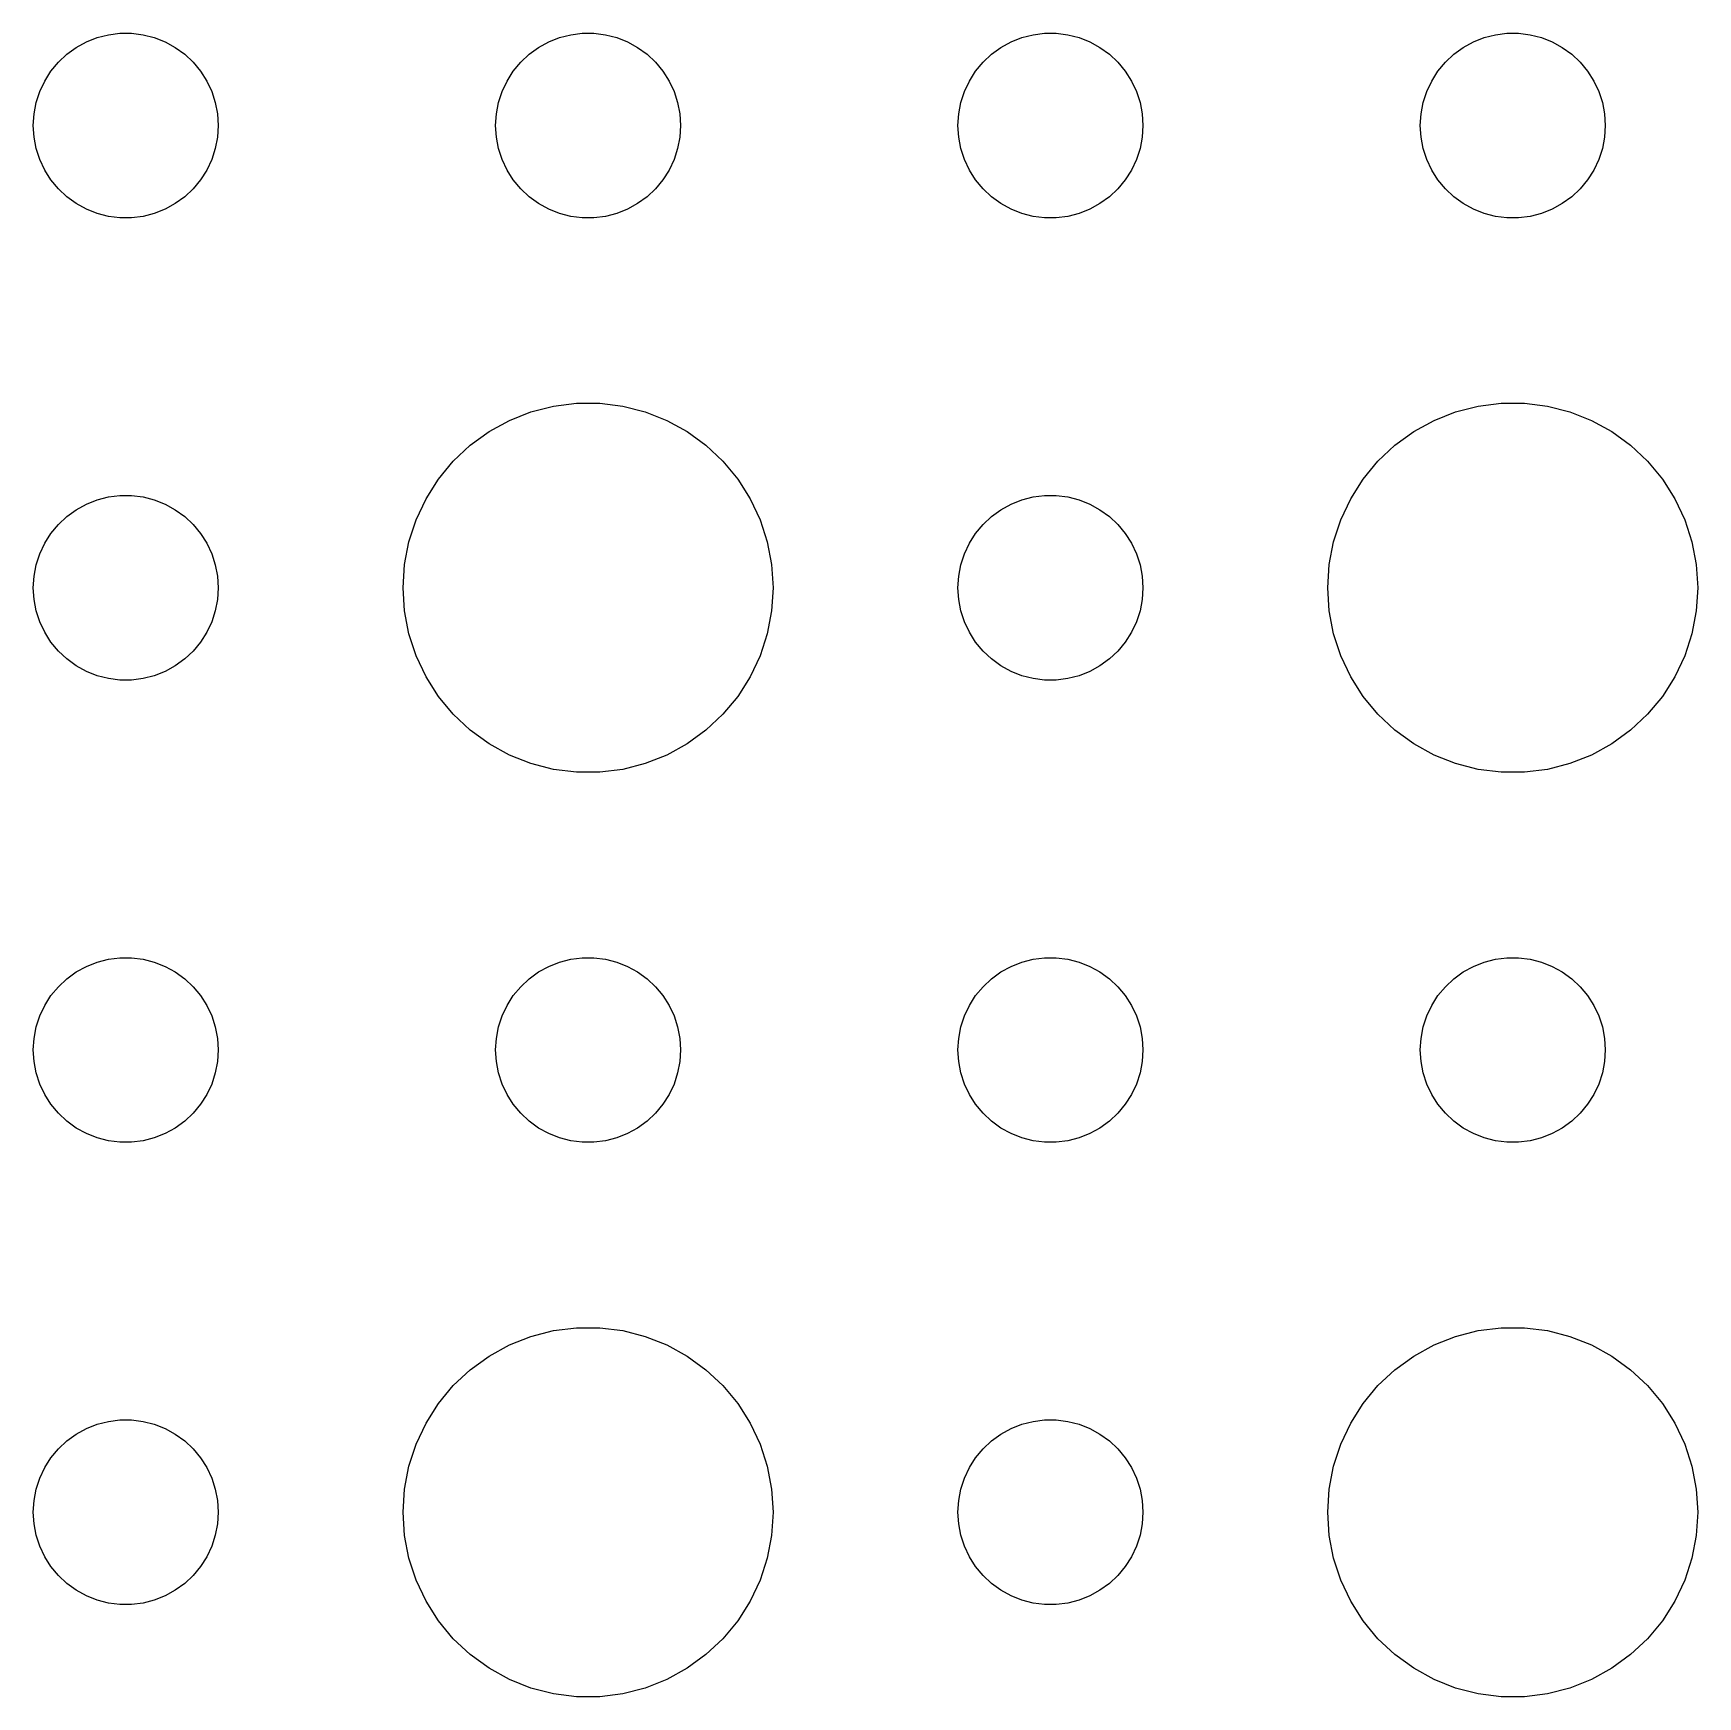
# Model space of a CAD drawing. Header units: metres. Extents: x -82 to 82, y -82 to 82.
# Drawn here: x 6 to 33, y -47.99 to -21 of the extents above; entities that cross this region are included whole.
import ezdxf

# ---------------------------------------------------------------- set-up
doc = ezdxf.new("R2010")
doc.units = ezdxf.units.M

msp = doc.modelspace()

# ---------------------------------------------------------------- linework, layer by layer
for p, q in [((7.03647, -21.0734), (7.21892, -21.0266)), ((7.21892, -21.0266), (7.40581, -21.003)), ((7.40581, -21.003), (7.59418, -21.003)), ((7.59418, -21.003), (7.78107, -21.0266)), ((7.78107, -21.0266), (7.96352, -21.0734)), ((14.5365, -21.0734), (14.7189, -21.0266)), ((14.7189, -21.0266), (14.9058, -21.003)), ((14.9058, -21.003), (15.0942, -21.003)), ((15.0942, -21.003), (15.2811, -21.0266)), ((15.2811, -21.0266), (15.4635, -21.0734)), ((22.0365, -21.0734), (22.2189, -21.0266)), ((22.2189, -21.0266), (22.4058, -21.003)), ((22.4058, -21.003), (22.5942, -21.003)), ((22.5942, -21.003), (22.7811, -21.0266)), ((22.7811, -21.0266), (22.9635, -21.0734)), ((29.5365, -21.0734), (29.7189, -21.0266)), ((29.7189, -21.0266), (29.9058, -21.003)), ((29.9058, -21.003), (30.0942, -21.003)), ((30.0942, -21.003), (30.2811, -21.0266)), ((30.2811, -21.0266), (30.4635, -21.0734)), ((6.54385, -21.3442), (6.69626, -21.2335)), ((6.69626, -21.2335), (6.86133, -21.1427)), ((6.86133, -21.1427), (7.03647, -21.0734)), ((7.96352, -21.0734), (8.13866, -21.1427)), ((8.13866, -21.1427), (8.30373, -21.2335)), ((8.30373, -21.2335), (8.45613, -21.3442)), ((14.0439, -21.3442), (14.1963, -21.2335)), ((14.1963, -21.2335), (14.3613, -21.1427)), ((14.3613, -21.1427), (14.5365, -21.0734)), ((15.4635, -21.0734), (15.6387, -21.1427)), ((15.6387, -21.1427), (15.8037, -21.2335)), ((15.8037, -21.2335), (15.9561, -21.3442)), ((21.5439, -21.3442), (21.6963, -21.2335)), ((21.6963, -21.2335), (21.8613, -21.1427)), ((21.8613, -21.1427), (22.0365, -21.0734)), ((22.9635, -21.0734), (23.1387, -21.1427)), ((23.1387, -21.1427), (23.3037, -21.2335)), ((23.3037, -21.2335), (23.4561, -21.3442)), ((29.0439, -21.3442), (29.1963, -21.2335)), ((29.1963, -21.2335), (29.3613, -21.1427)), ((29.3613, -21.1427), (29.5365, -21.0734)), ((30.4635, -21.0734), (30.6387, -21.1427)), ((30.6387, -21.1427), (30.8037, -21.2335)), ((30.8037, -21.2335), (30.9561, -21.3442)), ((6.28647, -21.6183), (6.40654, -21.4732)), ((6.40654, -21.4732), (6.54385, -21.3442)), ((8.45613, -21.3442), (8.59344, -21.4732)), ((8.59344, -21.4732), (8.71352, -21.6183)), ((13.7865, -21.6183), (13.9065, -21.4732)), ((13.9065, -21.4732), (14.0439, -21.3442)), ((15.9561, -21.3442), (16.0934, -21.4732)), ((16.0934, -21.4732), (16.2135, -21.6183)), ((21.2865, -21.6183), (21.4065, -21.4732)), ((21.4065, -21.4732), (21.5439, -21.3442)), ((23.4561, -21.3442), (23.5934, -21.4732)), ((23.5934, -21.4732), (23.7135, -21.6183)), ((28.7865, -21.6183), (28.9065, -21.4732)), ((28.9065, -21.4732), (29.0439, -21.3442)), ((30.9561, -21.3442), (31.0934, -21.4732)), ((31.0934, -21.4732), (31.2135, -21.6183)), ((6.10533, -21.9478), (6.18553, -21.7774)), ((6.18553, -21.7774), (6.28647, -21.6183)), ((8.71352, -21.6183), (8.81445, -21.7774)), ((8.81445, -21.7774), (8.89465, -21.9478)), ((13.6053, -21.9478), (13.6855, -21.7774)), ((13.6855, -21.7774), (13.7865, -21.6183)), ((16.2135, -21.6183), (16.3145, -21.7774)), ((16.3145, -21.7774), (16.3947, -21.9478)), ((21.1053, -21.9478), (21.1855, -21.7774)), ((21.1855, -21.7774), (21.2865, -21.6183)), ((23.7135, -21.6183), (23.8145, -21.7774)), ((23.8145, -21.7774), (23.8947, -21.9478)), ((28.6053, -21.9478), (28.6855, -21.7774)), ((28.6855, -21.7774), (28.7865, -21.6183)), ((31.2135, -21.6183), (31.3145, -21.7774)), ((31.3145, -21.7774), (31.3947, -21.9478)), ((6.01183, -22.312), (6.04712, -22.127)), ((6.04712, -22.127), (6.10533, -21.9478)), ((8.89465, -21.9478), (8.95287, -22.127)), ((8.95287, -22.127), (8.98816, -22.312)), ((13.5118, -22.312), (13.5471, -22.127)), ((13.5471, -22.127), (13.6053, -21.9478)), ((16.3947, -21.9478), (16.4529, -22.127)), ((16.4529, -22.127), (16.4882, -22.312)), ((21.0118, -22.312), (21.0471, -22.127)), ((21.0471, -22.127), (21.1053, -21.9478)), ((23.8947, -21.9478), (23.9529, -22.127)), ((23.9529, -22.127), (23.9882, -22.312)), ((28.5118, -22.312), (28.5471, -22.127)), ((28.5471, -22.127), (28.6053, -21.9478)), ((31.3947, -21.9478), (31.4529, -22.127)), ((31.4529, -22.127), (31.4882, -22.312)), ((6, -22.5), (6.01183, -22.312)), ((8.98816, -22.312), (9, -22.5)), ((13.5, -22.5), (13.5118, -22.312)), ((16.4882, -22.312), (16.5, -22.5)), ((21, -22.5), (21.0118, -22.312)), ((23.9882, -22.312), (24, -22.5)), ((28.5, -22.5), (28.5118, -22.312)), ((31.4882, -22.312), (31.5, -22.5)), ((6.01183, -22.688), (6, -22.5)), ((9, -22.5), (8.98816, -22.688)), ((13.5118, -22.688), (13.5, -22.5)), ((16.5, -22.5), (16.4882, -22.688)), ((21.0118, -22.688), (21, -22.5)), ((24, -22.5), (23.9882, -22.688)), ((28.5118, -22.688), (28.5, -22.5)), ((31.5, -22.5), (31.4882, -22.688)), ((6.04712, -22.873), (6.01183, -22.688)), ((6.10533, -23.0522), (6.04712, -22.873)), ((8.95287, -22.873), (8.89465, -23.0522)), ((8.98816, -22.688), (8.95287, -22.873)), ((13.5471, -22.873), (13.5118, -22.688)), ((13.6053, -23.0522), (13.5471, -22.873)), ((16.4529, -22.873), (16.3947, -23.0522)), ((16.4882, -22.688), (16.4529, -22.873)), ((21.0471, -22.873), (21.0118, -22.688)), ((21.1053, -23.0522), (21.0471, -22.873)), ((23.9529, -22.873), (23.8947, -23.0522)), ((23.9882, -22.688), (23.9529, -22.873)), ((28.5471, -22.873), (28.5118, -22.688)), ((28.6053, -23.0522), (28.5471, -22.873)), ((31.4529, -22.873), (31.3947, -23.0522)), ((31.4882, -22.688), (31.4529, -22.873)), ((6.18553, -23.2226), (6.10533, -23.0522)), ((8.89465, -23.0522), (8.81445, -23.2226)), ((13.6855, -23.2226), (13.6053, -23.0522)), ((16.3947, -23.0522), (16.3145, -23.2226)), ((21.1855, -23.2226), (21.1053, -23.0522)), ((23.8947, -23.0522), (23.8145, -23.2226)), ((28.6855, -23.2226), (28.6053, -23.0522)), ((31.3947, -23.0522), (31.3145, -23.2226)), ((6.28647, -23.3817), (6.18553, -23.2226)), ((6.40654, -23.5268), (6.28647, -23.3817)), ((8.71352, -23.3817), (8.59344, -23.5268)), ((8.81445, -23.2226), (8.71352, -23.3817)), ((13.7865, -23.3817), (13.6855, -23.2226)), ((13.9065, -23.5268), (13.7865, -23.3817)), ((16.2135, -23.3817), (16.0934, -23.5268)), ((16.3145, -23.2226), (16.2135, -23.3817)), ((21.2865, -23.3817), (21.1855, -23.2226)), ((21.4065, -23.5268), (21.2865, -23.3817)), ((23.7135, -23.3817), (23.5934, -23.5268)), ((23.8145, -23.2226), (23.7135, -23.3817)), ((28.7865, -23.3817), (28.6855, -23.2226)), ((28.9065, -23.5268), (28.7865, -23.3817)), ((31.2135, -23.3817), (31.0934, -23.5268)), ((31.3145, -23.2226), (31.2135, -23.3817)), ((6.54385, -23.6558), (6.40654, -23.5268)), ((6.69626, -23.7665), (6.54385, -23.6558)), ((8.45613, -23.6558), (8.30373, -23.7665)), ((8.59344, -23.5268), (8.45613, -23.6558)), ((14.0439, -23.6558), (13.9065, -23.5268)), ((14.1963, -23.7665), (14.0439, -23.6558)), ((15.9561, -23.6558), (15.8037, -23.7665)), ((16.0934, -23.5268), (15.9561, -23.6558)), ((21.5439, -23.6558), (21.4065, -23.5268)), ((21.6963, -23.7665), (21.5439, -23.6558)), ((23.4561, -23.6558), (23.3037, -23.7665)), ((23.5934, -23.5268), (23.4561, -23.6558)), ((29.0439, -23.6558), (28.9065, -23.5268)), ((29.1963, -23.7665), (29.0439, -23.6558)), ((30.9561, -23.6558), (30.8037, -23.7665)), ((31.0934, -23.5268), (30.9561, -23.6558)), ((6.86133, -23.8572), (6.69626, -23.7665)), ((7.03647, -23.9266), (6.86133, -23.8572)), ((7.21892, -23.9734), (7.03647, -23.9266)), ((7.40581, -23.997), (7.21892, -23.9734)), ((7.59418, -23.997), (7.40581, -23.997)), ((7.78107, -23.9734), (7.59418, -23.997)), ((7.96352, -23.9266), (7.78107, -23.9734)), ((8.13866, -23.8572), (7.96352, -23.9266)), ((8.30373, -23.7665), (8.13866, -23.8572)), ((14.3613, -23.8572), (14.1963, -23.7665)), ((14.5365, -23.9266), (14.3613, -23.8572)), ((14.7189, -23.9734), (14.5365, -23.9266)), ((14.9058, -23.997), (14.7189, -23.9734)), ((15.0942, -23.997), (14.9058, -23.997)), ((15.2811, -23.9734), (15.0942, -23.997)), ((15.4635, -23.9266), (15.2811, -23.9734)), ((15.6387, -23.8572), (15.4635, -23.9266)), ((15.8037, -23.7665), (15.6387, -23.8572)), ((21.8613, -23.8572), (21.6963, -23.7665)), ((22.0365, -23.9266), (21.8613, -23.8572)), ((22.2189, -23.9734), (22.0365, -23.9266)), ((22.4058, -23.997), (22.2189, -23.9734)), ((22.5942, -23.997), (22.4058, -23.997)), ((22.7811, -23.9734), (22.5942, -23.997)), ((22.9635, -23.9266), (22.7811, -23.9734)), ((23.1387, -23.8572), (22.9635, -23.9266)), ((23.3037, -23.7665), (23.1387, -23.8572)), ((29.3613, -23.8572), (29.1963, -23.7665)), ((29.5365, -23.9266), (29.3613, -23.8572)), ((29.7189, -23.9734), (29.5365, -23.9266)), ((29.9058, -23.997), (29.7189, -23.9734)), ((30.0942, -23.997), (29.9058, -23.997)), ((30.2811, -23.9734), (30.0942, -23.997)), ((30.4635, -23.9266), (30.2811, -23.9734)), ((30.6387, -23.8572), (30.4635, -23.9266)), ((30.8037, -23.7665), (30.6387, -23.8572)), ((13.7227, -27.2855), (14.0729, -27.1468)), ((14.0729, -27.1468), (14.4379, -27.0531)), ((14.4379, -27.0531), (14.8116, -27.0059)), ((14.8116, -27.0059), (15.1884, -27.0059)), ((15.1884, -27.0059), (15.5621, -27.0531)), ((15.5621, -27.0531), (15.927, -27.1468)), ((15.927, -27.1468), (16.2773, -27.2855)), ((28.7227, -27.2855), (29.0729, -27.1468)), ((29.0729, -27.1468), (29.4379, -27.0531)), ((29.4379, -27.0531), (29.8116, -27.0059)), ((29.8116, -27.0059), (30.1884, -27.0059)), ((30.1884, -27.0059), (30.5621, -27.0531)), ((30.5621, -27.0531), (30.927, -27.1468)), ((30.927, -27.1468), (31.2773, -27.2855)), ((13.0877, -27.6884), (13.3925, -27.467)), ((13.3925, -27.467), (13.7227, -27.2855)), ((16.2773, -27.2855), (16.6075, -27.467)), ((16.6075, -27.467), (16.9123, -27.6884)), ((28.0877, -27.6884), (28.3925, -27.467)), ((28.3925, -27.467), (28.7227, -27.2855)), ((31.2773, -27.2855), (31.6075, -27.467)), ((31.6075, -27.467), (31.9123, -27.6884)), ((12.8131, -27.9464), (13.0877, -27.6884)), ((16.9123, -27.6884), (17.1869, -27.9464)), ((27.8131, -27.9464), (28.0877, -27.6884)), ((31.9123, -27.6884), (32.1869, -27.9464)), ((12.5729, -28.2366), (12.8131, -27.9464)), ((17.1869, -27.9464), (17.427, -28.2366)), ((27.5729, -28.2366), (27.8131, -27.9464)), ((32.1869, -27.9464), (32.427, -28.2366)), ((12.3711, -28.5547), (12.5729, -28.2366)), ((17.427, -28.2366), (17.6289, -28.5547)), ((27.3711, -28.5547), (27.5729, -28.2366)), ((32.427, -28.2366), (32.6289, -28.5547)), ((6.86133, -28.6427), (7.03647, -28.5734)), ((7.03647, -28.5734), (7.21892, -28.5266)), ((7.21892, -28.5266), (7.40581, -28.503)), ((7.40581, -28.503), (7.59418, -28.503)), ((7.59418, -28.503), (7.78107, -28.5266)), ((7.78107, -28.5266), (7.96352, -28.5734)), ((7.96352, -28.5734), (8.13866, -28.6427)), ((12.2107, -28.8956), (12.3711, -28.5547)), ((17.6289, -28.5547), (17.7893, -28.8956)), ((21.8613, -28.6427), (22.0365, -28.5734)), ((22.0365, -28.5734), (22.2189, -28.5266)), ((22.2189, -28.5266), (22.4058, -28.503)), ((22.4058, -28.503), (22.5942, -28.503)), ((22.5942, -28.503), (22.7811, -28.5266)), ((22.7811, -28.5266), (22.9635, -28.5734)), ((22.9635, -28.5734), (23.1387, -28.6427)), ((27.2107, -28.8956), (27.3711, -28.5547)), ((32.6289, -28.5547), (32.7893, -28.8956)), ((6.40654, -28.9732), (6.54385, -28.8442)), ((6.54385, -28.8442), (6.69626, -28.7335)), ((6.69626, -28.7335), (6.86133, -28.6427)), ((8.13866, -28.6427), (8.30373, -28.7335)), ((8.30373, -28.7335), (8.45613, -28.8442)), ((8.45613, -28.8442), (8.59344, -28.9732)), ((21.4065, -28.9732), (21.5439, -28.8442)), ((21.5439, -28.8442), (21.6963, -28.7335)), ((21.6963, -28.7335), (21.8613, -28.6427)), ((23.1387, -28.6427), (23.3037, -28.7335)), ((23.3037, -28.7335), (23.4561, -28.8442)), ((23.4561, -28.8442), (23.5934, -28.9732)), ((6.18553, -29.2774), (6.28647, -29.1183)), ((6.28647, -29.1183), (6.40654, -28.9732)), ((8.59344, -28.9732), (8.71352, -29.1183)), ((8.71352, -29.1183), (8.81445, -29.2774)), ((12.0942, -29.2539), (12.2107, -28.8956)), ((17.7893, -28.8956), (17.9057, -29.2539)), ((21.1855, -29.2774), (21.2865, -29.1183)), ((21.2865, -29.1183), (21.4065, -28.9732)), ((23.5934, -28.9732), (23.7135, -29.1183)), ((23.7135, -29.1183), (23.8145, -29.2774)), ((27.0942, -29.2539), (27.2107, -28.8956)), ((32.7893, -28.8956), (32.9057, -29.2539)), ((6.10533, -29.4478), (6.18553, -29.2774)), ((8.81445, -29.2774), (8.89465, -29.4478)), ((12.0237, -29.624), (12.0942, -29.2539)), ((17.9057, -29.2539), (17.9763, -29.624)), ((21.1053, -29.4478), (21.1855, -29.2774)), ((23.8145, -29.2774), (23.8947, -29.4478)), ((27.0237, -29.624), (27.0942, -29.2539)), ((32.9057, -29.2539), (32.9763, -29.624)), ((6.01183, -29.812), (6.04712, -29.627)), ((6.04712, -29.627), (6.10533, -29.4478)), ((8.89465, -29.4478), (8.95287, -29.627)), ((8.95287, -29.627), (8.98816, -29.812)), ((12, -30), (12.0237, -29.624)), ((17.9763, -29.624), (18, -30)), ((21.0118, -29.812), (21.0471, -29.627)), ((21.0471, -29.627), (21.1053, -29.4478)), ((23.8947, -29.4478), (23.9529, -29.627)), ((23.9529, -29.627), (23.9882, -29.812)), ((27, -30), (27.0237, -29.624)), ((32.9763, -29.624), (33, -30)), ((6, -30), (6.01183, -29.812)), ((8.98816, -29.812), (9, -30)), ((21, -30), (21.0118, -29.812)), ((23.9882, -29.812), (24, -30)), ((6.01183, -30.188), (6, -30)), ((6.04712, -30.373), (6.01183, -30.188)), ((8.98816, -30.188), (8.95287, -30.373)), ((9, -30), (8.98816, -30.188)), ((12.0237, -30.376), (12, -30)), ((18, -30), (17.9763, -30.376)), ((21.0118, -30.188), (21, -30)), ((21.0471, -30.373), (21.0118, -30.188)), ((23.9882, -30.188), (23.9529, -30.373)), ((24, -30), (23.9882, -30.188)), ((27.0237, -30.376), (27, -30)), ((33, -30), (32.9763, -30.376)), ((6.10533, -30.5522), (6.04712, -30.373)), ((8.95287, -30.373), (8.89465, -30.5522)), ((12.0942, -30.7461), (12.0237, -30.376)), ((17.9763, -30.376), (17.9057, -30.7461)), ((21.1053, -30.5522), (21.0471, -30.373)), ((23.9529, -30.373), (23.8947, -30.5522)), ((27.0942, -30.7461), (27.0237, -30.376)), ((32.9763, -30.376), (32.9057, -30.7461)), ((6.18553, -30.7226), (6.10533, -30.5522)), ((6.28647, -30.8817), (6.18553, -30.7226)), ((8.81445, -30.7226), (8.71352, -30.8817)), ((8.89465, -30.5522), (8.81445, -30.7226)), ((12.2107, -31.1044), (12.0942, -30.7461)), ((17.9057, -30.7461), (17.7893, -31.1044)), ((21.1855, -30.7226), (21.1053, -30.5522)), ((21.2865, -30.8817), (21.1855, -30.7226)), ((23.8145, -30.7226), (23.7135, -30.8817)), ((23.8947, -30.5522), (23.8145, -30.7226)), ((27.2107, -31.1044), (27.0942, -30.7461)), ((32.9057, -30.7461), (32.7893, -31.1044)), ((6.40654, -31.0268), (6.28647, -30.8817)), ((6.54385, -31.1558), (6.40654, -31.0268)), ((8.59344, -31.0268), (8.45613, -31.1558)), ((8.71352, -30.8817), (8.59344, -31.0268)), ((21.4065, -31.0268), (21.2865, -30.8817)), ((21.5439, -31.1558), (21.4065, -31.0268)), ((23.5934, -31.0268), (23.4561, -31.1558)), ((23.7135, -30.8817), (23.5934, -31.0268)), ((6.69626, -31.2665), (6.54385, -31.1558)), ((6.86133, -31.3572), (6.69626, -31.2665)), ((8.30373, -31.2665), (8.13866, -31.3572)), ((8.45613, -31.1558), (8.30373, -31.2665)), ((12.3711, -31.4453), (12.2107, -31.1044)), ((17.7893, -31.1044), (17.6289, -31.4453)), ((21.6963, -31.2665), (21.5439, -31.1558)), ((21.8613, -31.3572), (21.6963, -31.2665)), ((23.3037, -31.2665), (23.1387, -31.3572)), ((23.4561, -31.1558), (23.3037, -31.2665)), ((27.3711, -31.4453), (27.2107, -31.1044)), ((32.7893, -31.1044), (32.6289, -31.4453)), ((7.03647, -31.4266), (6.86133, -31.3572)), ((7.21892, -31.4734), (7.03647, -31.4266)), ((7.40581, -31.497), (7.21892, -31.4734)), ((7.59418, -31.497), (7.40581, -31.497)), ((7.78107, -31.4734), (7.59418, -31.497)), ((7.96352, -31.4266), (7.78107, -31.4734)), ((8.13866, -31.3572), (7.96352, -31.4266)), ((12.5729, -31.7634), (12.3711, -31.4453)), ((17.6289, -31.4453), (17.427, -31.7634)), ((22.0365, -31.4266), (21.8613, -31.3572)), ((22.2189, -31.4734), (22.0365, -31.4266)), ((22.4058, -31.497), (22.2189, -31.4734)), ((22.5942, -31.497), (22.4058, -31.497)), ((22.7811, -31.4734), (22.5942, -31.497)), ((22.9635, -31.4266), (22.7811, -31.4734)), ((23.1387, -31.3572), (22.9635, -31.4266)), ((27.5729, -31.7634), (27.3711, -31.4453)), ((32.6289, -31.4453), (32.427, -31.7634)), ((12.8131, -32.0536), (12.5729, -31.7634)), ((17.427, -31.7634), (17.1869, -32.0536)), ((27.8131, -32.0536), (27.5729, -31.7634)), ((32.427, -31.7634), (32.1869, -32.0536)), ((13.0877, -32.3115), (12.8131, -32.0536)), ((17.1869, -32.0536), (16.9123, -32.3115)), ((28.0877, -32.3115), (27.8131, -32.0536)), ((32.1869, -32.0536), (31.9123, -32.3115)), ((13.3925, -32.533), (13.0877, -32.3115)), ((16.9123, -32.3115), (16.6075, -32.533)), ((28.3925, -32.533), (28.0877, -32.3115)), ((31.9123, -32.3115), (31.6075, -32.533)), ((13.7227, -32.7145), (13.3925, -32.533)), ((16.6075, -32.533), (16.2773, -32.7145)), ((28.7227, -32.7145), (28.3925, -32.533)), ((31.6075, -32.533), (31.2773, -32.7145)), ((14.0729, -32.8532), (13.7227, -32.7145)), ((14.4379, -32.9469), (14.0729, -32.8532)), ((15.927, -32.8532), (15.5621, -32.9469)), ((16.2773, -32.7145), (15.927, -32.8532)), ((29.0729, -32.8532), (28.7227, -32.7145)), ((29.4379, -32.9469), (29.0729, -32.8532)), ((30.927, -32.8532), (30.5621, -32.9469)), ((31.2773, -32.7145), (30.927, -32.8532)), ((14.8116, -32.9941), (14.4379, -32.9469)), ((15.1884, -32.9941), (14.8116, -32.9941)), ((15.5621, -32.9469), (15.1884, -32.9941)), ((29.8116, -32.9941), (29.4379, -32.9469)), ((30.1884, -32.9941), (29.8116, -32.9941)), ((30.5621, -32.9469), (30.1884, -32.9941)), ((6.69626, -36.2335), (6.86133, -36.1428)), ((6.86133, -36.1428), (7.03647, -36.0734)), ((7.03647, -36.0734), (7.21892, -36.0266)), ((7.21892, -36.0266), (7.40581, -36.003)), ((7.40581, -36.003), (7.59418, -36.003)), ((7.59418, -36.003), (7.78107, -36.0266)), ((7.78107, -36.0266), (7.96352, -36.0734)), ((7.96352, -36.0734), (8.13866, -36.1428)), ((8.13866, -36.1428), (8.30373, -36.2335)), ((14.1963, -36.2335), (14.3613, -36.1428)), ((14.3613, -36.1428), (14.5365, -36.0734)), ((14.5365, -36.0734), (14.7189, -36.0266)), ((14.7189, -36.0266), (14.9058, -36.003)), ((14.9058, -36.003), (15.0942, -36.003)), ((15.0942, -36.003), (15.2811, -36.0266)), ((15.2811, -36.0266), (15.4635, -36.0734)), ((15.4635, -36.0734), (15.6387, -36.1428)), ((15.6387, -36.1428), (15.8037, -36.2335)), ((21.6963, -36.2335), (21.8613, -36.1428)), ((21.8613, -36.1428), (22.0365, -36.0734)), ((22.0365, -36.0734), (22.2189, -36.0266)), ((22.2189, -36.0266), (22.4058, -36.003)), ((22.4058, -36.003), (22.5942, -36.003)), ((22.5942, -36.003), (22.7811, -36.0266)), ((22.7811, -36.0266), (22.9635, -36.0734)), ((22.9635, -36.0734), (23.1387, -36.1428)), ((23.1387, -36.1428), (23.3037, -36.2335)), ((29.1963, -36.2335), (29.3613, -36.1428)), ((29.3613, -36.1428), (29.5365, -36.0734)), ((29.5365, -36.0734), (29.7189, -36.0266)), ((29.7189, -36.0266), (29.9058, -36.003)), ((29.9058, -36.003), (30.0942, -36.003)), ((30.0942, -36.003), (30.2811, -36.0266)), ((30.2811, -36.0266), (30.4635, -36.0734)), ((30.4635, -36.0734), (30.6387, -36.1428)), ((30.6387, -36.1428), (30.8037, -36.2335)), ((6.40654, -36.4732), (6.54385, -36.3442)), ((6.54385, -36.3442), (6.69626, -36.2335)), ((8.30373, -36.2335), (8.45613, -36.3442)), ((8.45613, -36.3442), (8.59344, -36.4732)), ((13.9065, -36.4732), (14.0439, -36.3442)), ((14.0439, -36.3442), (14.1963, -36.2335)), ((15.8037, -36.2335), (15.9561, -36.3442)), ((15.9561, -36.3442), (16.0934, -36.4732)), ((21.4065, -36.4732), (21.5439, -36.3442)), ((21.5439, -36.3442), (21.6963, -36.2335)), ((23.3037, -36.2335), (23.4561, -36.3442)), ((23.4561, -36.3442), (23.5934, -36.4732)), ((28.9065, -36.4732), (29.0439, -36.3442)), ((29.0439, -36.3442), (29.1963, -36.2335)), ((30.8037, -36.2335), (30.9561, -36.3442)), ((30.9561, -36.3442), (31.0934, -36.4732)), ((6.18553, -36.7774), (6.28647, -36.6183)), ((6.28647, -36.6183), (6.40654, -36.4732)), ((8.59344, -36.4732), (8.71352, -36.6183)), ((8.71352, -36.6183), (8.81445, -36.7774)), ((13.6855, -36.7774), (13.7865, -36.6183)), ((13.7865, -36.6183), (13.9065, -36.4732)), ((16.0934, -36.4732), (16.2135, -36.6183)), ((16.2135, -36.6183), (16.3145, -36.7774)), ((21.1855, -36.7774), (21.2865, -36.6183)), ((21.2865, -36.6183), (21.4065, -36.4732)), ((23.5934, -36.4732), (23.7135, -36.6183)), ((23.7135, -36.6183), (23.8145, -36.7774)), ((28.6855, -36.7774), (28.7865, -36.6183)), ((28.7865, -36.6183), (28.9065, -36.4732)), ((31.0934, -36.4732), (31.2135, -36.6183)), ((31.2135, -36.6183), (31.3145, -36.7774)), ((6.04712, -37.127), (6.10533, -36.9478)), ((6.10533, -36.9478), (6.18553, -36.7774)), ((8.81445, -36.7774), (8.89465, -36.9478)), ((8.89465, -36.9478), (8.95287, -37.127)), ((13.5471, -37.127), (13.6053, -36.9478)), ((13.6053, -36.9478), (13.6855, -36.7774)), ((16.3145, -36.7774), (16.3947, -36.9478)), ((16.3947, -36.9478), (16.4529, -37.127)), ((21.0471, -37.127), (21.1053, -36.9478)), ((21.1053, -36.9478), (21.1855, -36.7774)), ((23.8145, -36.7774), (23.8947, -36.9478)), ((23.8947, -36.9478), (23.9529, -37.127)), ((28.5471, -37.127), (28.6053, -36.9478)), ((28.6053, -36.9478), (28.6855, -36.7774)), ((31.3145, -36.7774), (31.3947, -36.9478)), ((31.3947, -36.9478), (31.4529, -37.127)), ((6.01183, -37.312), (6.04712, -37.127)), ((8.95287, -37.127), (8.98816, -37.312)), ((13.5118, -37.312), (13.5471, -37.127)), ((16.4529, -37.127), (16.4882, -37.312)), ((21.0118, -37.312), (21.0471, -37.127)), ((23.9529, -37.127), (23.9882, -37.312)), ((28.5118, -37.312), (28.5471, -37.127)), ((31.4529, -37.127), (31.4882, -37.312)), ((6, -37.5), (6.01183, -37.312)), ((6.01183, -37.688), (6, -37.5)), ((8.98816, -37.312), (9, -37.5)), ((9, -37.5), (8.98816, -37.688)), ((13.5, -37.5), (13.5118, -37.312)), ((13.5118, -37.688), (13.5, -37.5)), ((16.4882, -37.312), (16.5, -37.5)), ((16.5, -37.5), (16.4882, -37.688)), ((21, -37.5), (21.0118, -37.312)), ((21.0118, -37.688), (21, -37.5)), ((23.9882, -37.312), (24, -37.5)), ((24, -37.5), (23.9882, -37.688)), ((28.5, -37.5), (28.5118, -37.312)), ((28.5118, -37.688), (28.5, -37.5)), ((31.4882, -37.312), (31.5, -37.5)), ((31.5, -37.5), (31.4882, -37.688)), ((6.04712, -37.873), (6.01183, -37.688)), ((8.98816, -37.688), (8.95287, -37.873)), ((13.5471, -37.873), (13.5118, -37.688)), ((16.4882, -37.688), (16.4529, -37.873)), ((21.0471, -37.873), (21.0118, -37.688)), ((23.9882, -37.688), (23.9529, -37.873)), ((28.5471, -37.873), (28.5118, -37.688)), ((31.4882, -37.688), (31.4529, -37.873)), ((6.10533, -38.0522), (6.04712, -37.873)), ((6.18553, -38.2226), (6.10533, -38.0522)), ((8.89465, -38.0522), (8.81445, -38.2226)), ((8.95287, -37.873), (8.89465, -38.0522)), ((13.6053, -38.0522), (13.5471, -37.873)), ((13.6855, -38.2226), (13.6053, -38.0522)), ((16.3947, -38.0522), (16.3145, -38.2226)), ((16.4529, -37.873), (16.3947, -38.0522)), ((21.1053, -38.0522), (21.0471, -37.873)), ((21.1855, -38.2226), (21.1053, -38.0522)), ((23.8947, -38.0522), (23.8145, -38.2226)), ((23.9529, -37.873), (23.8947, -38.0522)), ((28.6053, -38.0522), (28.5471, -37.873)), ((28.6855, -38.2226), (28.6053, -38.0522)), ((31.3947, -38.0522), (31.3145, -38.2226)), ((31.4529, -37.873), (31.3947, -38.0522)), ((6.28647, -38.3817), (6.18553, -38.2226)), ((8.81445, -38.2226), (8.71352, -38.3817)), ((13.7865, -38.3817), (13.6855, -38.2226)), ((16.3145, -38.2226), (16.2135, -38.3817)), ((21.2865, -38.3817), (21.1855, -38.2226)), ((23.8145, -38.2226), (23.7135, -38.3817)), ((28.7865, -38.3817), (28.6855, -38.2226)), ((31.3145, -38.2226), (31.2135, -38.3817)), ((6.40654, -38.5268), (6.28647, -38.3817)), ((6.54385, -38.6558), (6.40654, -38.5268)), ((8.59344, -38.5268), (8.45613, -38.6558)), ((8.71352, -38.3817), (8.59344, -38.5268)), ((13.9065, -38.5268), (13.7865, -38.3817)), ((14.0439, -38.6558), (13.9065, -38.5268)), ((16.0934, -38.5268), (15.9561, -38.6558)), ((16.2135, -38.3817), (16.0934, -38.5268)), ((21.4065, -38.5268), (21.2865, -38.3817)), ((21.5439, -38.6558), (21.4065, -38.5268)), ((23.5934, -38.5268), (23.4561, -38.6558)), ((23.7135, -38.3817), (23.5934, -38.5268)), ((28.9065, -38.5268), (28.7865, -38.3817)), ((29.0439, -38.6558), (28.9065, -38.5268)), ((31.0934, -38.5268), (30.9561, -38.6558)), ((31.2135, -38.3817), (31.0934, -38.5268)), ((6.69626, -38.7665), (6.54385, -38.6558)), ((6.86133, -38.8572), (6.69626, -38.7665)), ((7.03647, -38.9266), (6.86133, -38.8572)), ((8.13866, -38.8572), (7.96352, -38.9266)), ((8.30373, -38.7665), (8.13866, -38.8572)), ((8.45613, -38.6558), (8.30373, -38.7665)), ((14.1963, -38.7665), (14.0439, -38.6558)), ((14.3613, -38.8572), (14.1963, -38.7665)), ((14.5365, -38.9266), (14.3613, -38.8572)), ((15.6387, -38.8572), (15.4635, -38.9266)), ((15.8037, -38.7665), (15.6387, -38.8572)), ((15.9561, -38.6558), (15.8037, -38.7665)), ((21.6963, -38.7665), (21.5439, -38.6558)), ((21.8613, -38.8572), (21.6963, -38.7665)), ((22.0365, -38.9266), (21.8613, -38.8572)), ((23.1387, -38.8572), (22.9635, -38.9266)), ((23.3037, -38.7665), (23.1387, -38.8572)), ((23.4561, -38.6558), (23.3037, -38.7665)), ((29.1963, -38.7665), (29.0439, -38.6558)), ((29.3613, -38.8572), (29.1963, -38.7665)), ((29.5365, -38.9266), (29.3613, -38.8572)), ((30.6387, -38.8572), (30.4635, -38.9266)), ((30.8037, -38.7665), (30.6387, -38.8572)), ((30.9561, -38.6558), (30.8037, -38.7665)), ((7.21892, -38.9734), (7.03647, -38.9266)), ((7.40581, -38.997), (7.21892, -38.9734)), ((7.59418, -38.997), (7.40581, -38.997)), ((7.78107, -38.9734), (7.59418, -38.997)), ((7.96352, -38.9266), (7.78107, -38.9734)), ((14.7189, -38.9734), (14.5365, -38.9266)), ((14.9058, -38.997), (14.7189, -38.9734)), ((15.0942, -38.997), (14.9058, -38.997)), ((15.2811, -38.9734), (15.0942, -38.997)), ((15.4635, -38.9266), (15.2811, -38.9734)), ((22.2189, -38.9734), (22.0365, -38.9266)), ((22.4058, -38.997), (22.2189, -38.9734)), ((22.5942, -38.997), (22.4058, -38.997)), ((22.7811, -38.9734), (22.5942, -38.997)), ((22.9635, -38.9266), (22.7811, -38.9734)), ((29.7189, -38.9734), (29.5365, -38.9266)), ((29.9058, -38.997), (29.7189, -38.9734)), ((30.0942, -38.997), (29.9058, -38.997)), ((30.2811, -38.9734), (30.0942, -38.997)), ((30.4635, -38.9266), (30.2811, -38.9734)), ((14.0729, -42.1468), (14.4379, -42.0531)), ((14.4379, -42.0531), (14.8116, -42.0059)), ((14.8116, -42.0059), (15.1884, -42.0059)), ((15.1884, -42.0059), (15.5621, -42.0531)), ((15.5621, -42.0531), (15.927, -42.1468)), ((29.0729, -42.1468), (29.4379, -42.0531)), ((29.4379, -42.0531), (29.8116, -42.0059)), ((29.8116, -42.0059), (30.1884, -42.0059)), ((30.1884, -42.0059), (30.5621, -42.0531)), ((30.5621, -42.0531), (30.927, -42.1468)), ((13.3925, -42.467), (13.7227, -42.2855)), ((13.7227, -42.2855), (14.0729, -42.1468)), ((15.927, -42.1468), (16.2773, -42.2855)), ((16.2773, -42.2855), (16.6075, -42.467)), ((28.3925, -42.467), (28.7227, -42.2855)), ((28.7227, -42.2855), (29.0729, -42.1468)), ((30.927, -42.1468), (31.2773, -42.2855)), ((31.2773, -42.2855), (31.6075, -42.467)), ((13.0877, -42.6885), (13.3925, -42.467)), ((16.6075, -42.467), (16.9123, -42.6885)), ((28.0877, -42.6885), (28.3925, -42.467)), ((31.6075, -42.467), (31.9123, -42.6885)), ((12.8131, -42.9464), (13.0877, -42.6885)), ((16.9123, -42.6885), (17.1869, -42.9464)), ((27.8131, -42.9464), (28.0877, -42.6885)), ((31.9123, -42.6885), (32.1869, -42.9464)), ((12.5729, -43.2366), (12.8131, -42.9464)), ((17.1869, -42.9464), (17.427, -43.2366)), ((27.5729, -43.2366), (27.8131, -42.9464)), ((32.1869, -42.9464), (32.427, -43.2366)), ((12.3711, -43.5547), (12.5729, -43.2366)), ((17.427, -43.2366), (17.6289, -43.5547)), ((27.3711, -43.5547), (27.5729, -43.2366)), ((32.427, -43.2366), (32.6289, -43.5547)), ((6.54385, -43.8442), (6.69626, -43.7335)), ((6.69626, -43.7335), (6.86133, -43.6428)), ((6.86133, -43.6428), (7.03647, -43.5734)), ((7.03647, -43.5734), (7.21892, -43.5266)), ((7.21892, -43.5266), (7.40581, -43.503)), ((7.40581, -43.503), (7.59418, -43.503)), ((7.59418, -43.503), (7.78107, -43.5266)), ((7.78107, -43.5266), (7.96352, -43.5734)), ((7.96352, -43.5734), (8.13866, -43.6428)), ((8.13866, -43.6428), (8.30373, -43.7335)), ((8.30373, -43.7335), (8.45613, -43.8442)), ((12.2107, -43.8956), (12.3711, -43.5547)), ((17.6289, -43.5547), (17.7893, -43.8956)), ((21.5439, -43.8442), (21.6963, -43.7335)), ((21.6963, -43.7335), (21.8613, -43.6428)), ((21.8613, -43.6428), (22.0365, -43.5734)), ((22.0365, -43.5734), (22.2189, -43.5266)), ((22.2189, -43.5266), (22.4058, -43.503)), ((22.4058, -43.503), (22.5942, -43.503)), ((22.5942, -43.503), (22.7811, -43.5266)), ((22.7811, -43.5266), (22.9635, -43.5734)), ((22.9635, -43.5734), (23.1387, -43.6428)), ((23.1387, -43.6428), (23.3037, -43.7335)), ((23.3037, -43.7335), (23.4561, -43.8442)), ((27.2107, -43.8956), (27.3711, -43.5547)), ((32.6289, -43.5547), (32.7893, -43.8956)), ((6.28647, -44.1183), (6.40654, -43.9732)), ((6.40654, -43.9732), (6.54385, -43.8442)), ((8.45613, -43.8442), (8.59344, -43.9732)), ((8.59344, -43.9732), (8.71352, -44.1183)), ((12.0942, -44.2539), (12.2107, -43.8956)), ((17.7893, -43.8956), (17.9057, -44.2539)), ((21.2865, -44.1183), (21.4065, -43.9732)), ((21.4065, -43.9732), (21.5439, -43.8442)), ((23.4561, -43.8442), (23.5934, -43.9732)), ((23.5934, -43.9732), (23.7135, -44.1183)), ((27.0942, -44.2539), (27.2107, -43.8956)), ((32.7893, -43.8956), (32.9057, -44.2539)), ((6.10533, -44.4478), (6.18553, -44.2774)), ((6.18553, -44.2774), (6.28647, -44.1183)), ((8.71352, -44.1183), (8.81445, -44.2774)), ((8.81445, -44.2774), (8.89465, -44.4478)), ((12.0237, -44.624), (12.0942, -44.2539)), ((17.9057, -44.2539), (17.9763, -44.624)), ((21.1053, -44.4478), (21.1855, -44.2774)), ((21.1855, -44.2774), (21.2865, -44.1183)), ((23.7135, -44.1183), (23.8145, -44.2774)), ((23.8145, -44.2774), (23.8947, -44.4478)), ((27.0237, -44.624), (27.0942, -44.2539)), ((32.9057, -44.2539), (32.9763, -44.624)), ((6.04712, -44.627), (6.10533, -44.4478)), ((8.89465, -44.4478), (8.95287, -44.627)), ((21.0471, -44.627), (21.1053, -44.4478)), ((23.8947, -44.4478), (23.9529, -44.627)), ((6, -45), (6.01183, -44.812)), ((6.01183, -44.812), (6.04712, -44.627)), ((8.95287, -44.627), (8.98816, -44.812)), ((8.98816, -44.812), (9, -45)), ((12, -45), (12.0237, -44.624)), ((17.9763, -44.624), (18, -45)), ((21, -45), (21.0118, -44.812)), ((21.0118, -44.812), (21.0471, -44.627)), ((23.9529, -44.627), (23.9882, -44.812)), ((23.9882, -44.812), (24, -45)), ((27, -45), (27.0237, -44.624)), ((32.9763, -44.624), (33, -45)), ((6.01183, -45.188), (6, -45)), ((9, -45), (8.98816, -45.188)), ((12.0237, -45.376), (12, -45)), ((18, -45), (17.9763, -45.376)), ((21.0118, -45.188), (21, -45)), ((24, -45), (23.9882, -45.188)), ((27.0237, -45.376), (27, -45)), ((33, -45), (32.9763, -45.376)), ((6.04712, -45.373), (6.01183, -45.188)), ((8.98816, -45.188), (8.95287, -45.373)), ((21.0471, -45.373), (21.0118, -45.188)), ((23.9882, -45.188), (23.9529, -45.373)), ((6.10533, -45.5522), (6.04712, -45.373)), ((6.18553, -45.7226), (6.10533, -45.5522)), ((8.89465, -45.5522), (8.81445, -45.7226)), ((8.95287, -45.373), (8.89465, -45.5522)), ((12.0942, -45.7461), (12.0237, -45.376)), ((17.9763, -45.376), (17.9057, -45.7461)), ((21.1053, -45.5522), (21.0471, -45.373)), ((21.1855, -45.7226), (21.1053, -45.5522)), ((23.8947, -45.5522), (23.8145, -45.7226)), ((23.9529, -45.373), (23.8947, -45.5522)), ((27.0942, -45.7461), (27.0237, -45.376)), ((32.9763, -45.376), (32.9057, -45.7461)), ((6.28647, -45.8817), (6.18553, -45.7226)), ((6.40654, -46.0268), (6.28647, -45.8817)), ((8.71352, -45.8817), (8.59344, -46.0268)), ((8.81445, -45.7226), (8.71352, -45.8817)), ((12.2107, -46.1044), (12.0942, -45.7461)), ((17.9057, -45.7461), (17.7893, -46.1044)), ((21.2865, -45.8817), (21.1855, -45.7226)), ((21.4065, -46.0268), (21.2865, -45.8817)), ((23.7135, -45.8817), (23.5934, -46.0268)), ((23.8145, -45.7226), (23.7135, -45.8817)), ((27.2107, -46.1044), (27.0942, -45.7461)), ((32.9057, -45.7461), (32.7893, -46.1044)), ((6.54385, -46.1558), (6.40654, -46.0268)), ((6.69626, -46.2665), (6.54385, -46.1558)), ((8.45613, -46.1558), (8.30373, -46.2665)), ((8.59344, -46.0268), (8.45613, -46.1558)), ((12.3711, -46.4453), (12.2107, -46.1044)), ((17.7893, -46.1044), (17.6289, -46.4453)), ((21.5439, -46.1558), (21.4065, -46.0268)), ((21.6963, -46.2665), (21.5439, -46.1558)), ((23.4561, -46.1558), (23.3037, -46.2665)), ((23.5934, -46.0268), (23.4561, -46.1558)), ((27.3711, -46.4453), (27.2107, -46.1044)), ((32.7893, -46.1044), (32.6289, -46.4453)), ((6.86133, -46.3572), (6.69626, -46.2665)), ((7.03647, -46.4266), (6.86133, -46.3572)), ((7.21892, -46.4734), (7.03647, -46.4266)), ((7.96352, -46.4266), (7.78107, -46.4734)), ((8.13866, -46.3572), (7.96352, -46.4266)), ((8.30373, -46.2665), (8.13866, -46.3572)), ((21.8613, -46.3572), (21.6963, -46.2665)), ((22.0365, -46.4266), (21.8613, -46.3572)), ((22.2189, -46.4734), (22.0365, -46.4266)), ((22.9635, -46.4266), (22.7811, -46.4734)), ((23.1387, -46.3572), (22.9635, -46.4266)), ((23.3037, -46.2665), (23.1387, -46.3572)), ((7.40581, -46.497), (7.21892, -46.4734)), ((7.59418, -46.497), (7.40581, -46.497)), ((7.78107, -46.4734), (7.59418, -46.497)), ((12.5729, -46.7634), (12.3711, -46.4453)), ((17.6289, -46.4453), (17.427, -46.7634)), ((22.4058, -46.497), (22.2189, -46.4734)), ((22.5942, -46.497), (22.4058, -46.497)), ((22.7811, -46.4734), (22.5942, -46.497)), ((27.5729, -46.7634), (27.3711, -46.4453)), ((32.6289, -46.4453), (32.427, -46.7634)), ((12.8131, -47.0536), (12.5729, -46.7634)), ((17.427, -46.7634), (17.1869, -47.0536)), ((27.8131, -47.0536), (27.5729, -46.7634)), ((32.427, -46.7634), (32.1869, -47.0536)), ((13.0877, -47.3115), (12.8131, -47.0536)), ((17.1869, -47.0536), (16.9123, -47.3115)), ((28.0877, -47.3115), (27.8131, -47.0536)), ((32.1869, -47.0536), (31.9123, -47.3115)), ((13.3925, -47.533), (13.0877, -47.3115)), ((16.9123, -47.3115), (16.6075, -47.533)), ((28.3925, -47.533), (28.0877, -47.3115)), ((31.9123, -47.3115), (31.6075, -47.533)), ((13.7227, -47.7145), (13.3925, -47.533)), ((14.0729, -47.8532), (13.7227, -47.7145)), ((16.2773, -47.7145), (15.927, -47.8532)), ((16.6075, -47.533), (16.2773, -47.7145)), ((28.7227, -47.7145), (28.3925, -47.533)), ((29.0729, -47.8532), (28.7227, -47.7145)), ((31.2773, -47.7145), (30.927, -47.8532)), ((31.6075, -47.533), (31.2773, -47.7145)), ((14.4379, -47.9469), (14.0729, -47.8532)), ((14.8116, -47.9941), (14.4379, -47.9469)), ((15.1884, -47.9941), (14.8116, -47.9941)), ((15.5621, -47.9469), (15.1884, -47.9941)), ((15.927, -47.8532), (15.5621, -47.9469)), ((29.4379, -47.9469), (29.0729, -47.8532)), ((29.8116, -47.9941), (29.4379, -47.9469)), ((30.1884, -47.9941), (29.8116, -47.9941)), ((30.5621, -47.9469), (30.1884, -47.9941)), ((30.927, -47.8532), (30.5621, -47.9469))]:
    msp.add_line(p, q)

doc.saveas('drawing.dxf')
